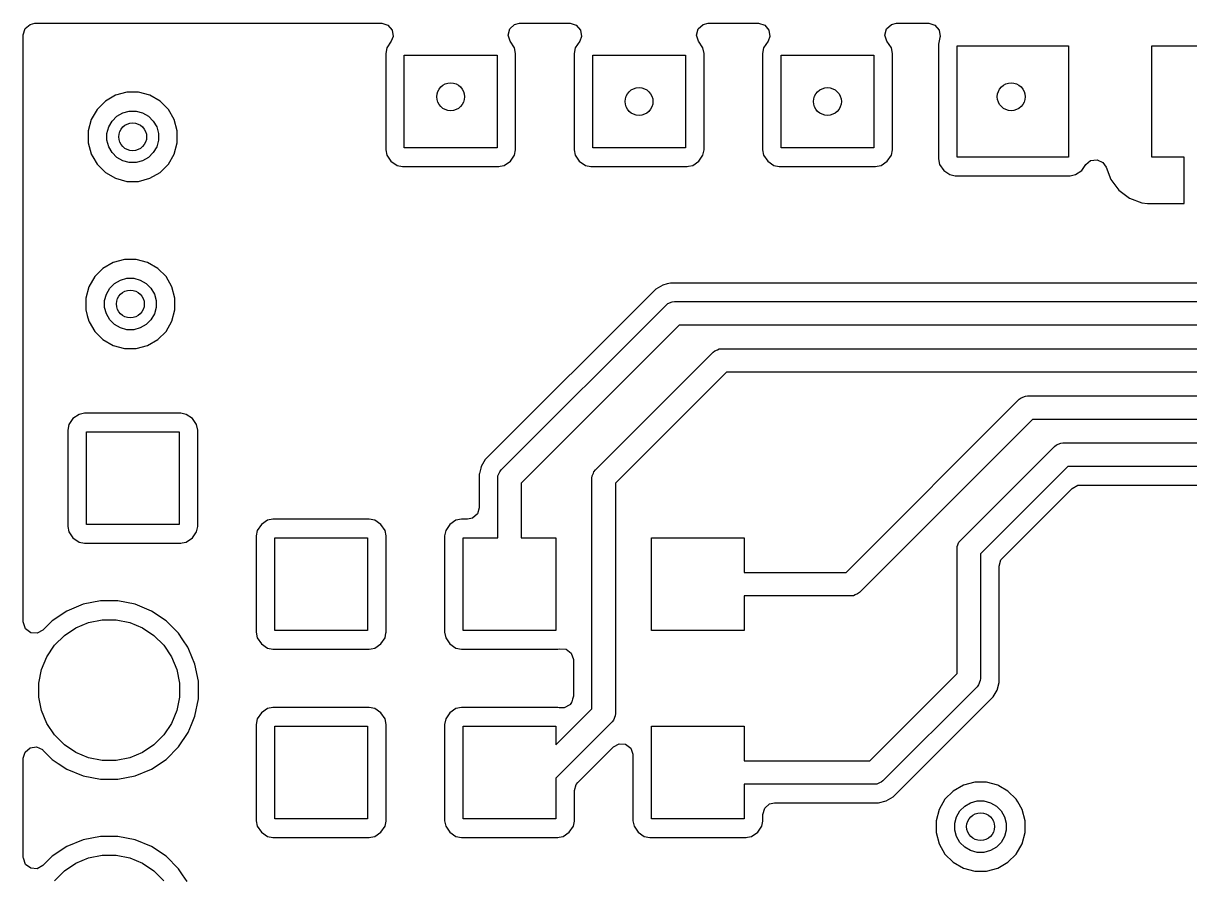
# Model space of a CAD drawing. Extents: x 4.96 to 8.86, y -3.82 to -3.08.
# Drawn here: x 4.9586 to 5.4538, y -3.4388 to -3.0768 of the extents above; entities that cross this region are included whole.
import ezdxf

# ---------------------------------------------------------------- set-up
doc = ezdxf.new("R2010")
doc.units = 0
doc.header["$MEASUREMENT"] = 0
doc.layers.add('BLACK', color=7, linetype='CONTINUOUS')

msp = doc.modelspace()

# ---------------------------------------------------------------- linework, layer by layer
at = {"layer": 'BLACK', "linetype": 'CONTINUOUS'}
for p, q in [((4.95855, -3.08167), (4.95933, -3.07903)), ((4.95933, -3.07903), (4.96141, -3.07723)), ((4.96141, -3.07723), (4.96343, -3.07679)), ((4.96343, -3.07679), (5.11072, -3.07679)), ((5.11072, -3.07679), (5.11336, -3.07757)), ((5.11336, -3.07757), (5.11516, -3.07965)), ((5.11516, -3.07965), (5.11556, -3.08237)), ((5.16439, -3.08176), (5.16512, -3.07911)), ((5.16512, -3.07911), (5.16717, -3.07727)), ((5.16717, -3.07727), (5.16928, -3.07679)), ((5.16928, -3.07679), (5.19072, -3.07679)), ((5.19072, -3.07679), (5.19336, -3.07757)), ((5.19336, -3.07757), (5.19516, -3.07965)), ((5.19516, -3.07965), (5.19556, -3.08237)), ((5.24439, -3.08176), (5.24512, -3.07911)), ((5.24512, -3.07911), (5.24717, -3.07727)), ((5.24717, -3.07727), (5.24928, -3.07679)), ((5.24928, -3.07679), (5.27072, -3.07679)), ((5.27072, -3.07679), (5.27336, -3.07757)), ((5.27336, -3.07757), (5.27516, -3.07965)), ((5.27516, -3.07965), (5.27556, -3.08237)), ((5.32439, -3.08176), (5.32512, -3.07911)), ((5.32512, -3.07911), (5.32717, -3.07727)), ((5.32717, -3.07727), (5.32928, -3.07679)), ((5.32928, -3.07679), (5.34299, -3.07679)), ((5.34299, -3.07679), (5.34563, -3.07757)), ((5.34563, -3.07757), (5.34743, -3.07965)), ((5.34743, -3.07965), (5.34782, -3.08237)), ((4.95855, -3.12251), (4.95855, -3.08167)), ((5.11478, -3.08439), (5.11288, -3.08724)), ((5.11556, -3.08237), (5.11478, -3.08439)), ((5.16522, -3.08439), (5.16439, -3.08176)), ((5.16712, -3.08724), (5.16522, -3.08439)), ((5.19478, -3.08439), (5.19288, -3.08724)), ((5.19556, -3.08237), (5.19478, -3.08439)), ((5.24522, -3.08439), (5.24439, -3.08176)), ((5.24712, -3.08724), (5.24522, -3.08439)), ((5.27478, -3.08439), (5.27288, -3.08724)), ((5.27556, -3.08237), (5.27478, -3.08439)), ((5.32522, -3.08439), (5.32439, -3.08176)), ((5.32712, -3.08724), (5.32522, -3.08439)), ((5.34769, -3.08285), (5.34715, -3.0856)), ((5.34782, -3.08237), (5.34769, -3.08285)), ((5.11288, -3.08724), (5.11242, -3.08954)), ((5.11242, -3.08954), (5.11242, -3.13046)), ((5.11288, -3.08724), (5.11288, -3.08724)), ((5.16712, -3.08724), (5.16712, -3.08724)), ((5.16758, -3.08954), (5.16712, -3.08724)), ((5.16758, -3.13046), (5.16758, -3.08954)), ((5.16758, -3.08954), (5.16758, -3.08954)), ((5.19288, -3.08724), (5.19242, -3.08954)), ((5.19242, -3.08954), (5.19242, -3.13046)), ((5.19288, -3.08724), (5.19288, -3.08724)), ((5.24712, -3.08724), (5.24712, -3.08724)), ((5.24758, -3.08954), (5.24712, -3.08724)), ((5.24758, -3.13046), (5.24758, -3.08954)), ((5.24758, -3.08954), (5.24758, -3.08954)), ((5.27288, -3.08724), (5.27242, -3.08954)), ((5.27242, -3.08954), (5.27242, -3.13046)), ((5.27288, -3.08724), (5.27288, -3.08724)), ((5.32712, -3.08724), (5.32712, -3.08724)), ((5.32758, -3.08954), (5.32712, -3.08724)), ((5.32758, -3.13046), (5.32758, -3.08954)), ((5.32758, -3.08954), (5.32758, -3.08954)), ((5.34715, -3.0856), (5.34715, -3.1344)), ((5.35504, -3.13362), (5.35504, -3.08638)), ((5.35504, -3.08638), (5.40228, -3.08638)), ((5.40228, -3.08638), (5.40228, -3.13362)), ((5.43772, -3.13362), (5.43772, -3.08638)), ((5.43772, -3.08638), (5.48496, -3.08638)), ((5.12031, -3.12969), (5.12031, -3.09031)), ((5.12031, -3.09031), (5.15969, -3.09031)), ((5.15969, -3.09031), (5.15969, -3.12969)), ((5.20031, -3.12969), (5.20031, -3.09031)), ((5.20031, -3.09031), (5.23969, -3.09031)), ((5.23969, -3.09031), (5.23969, -3.12969)), ((5.28031, -3.12969), (5.28031, -3.09031)), ((5.28031, -3.09031), (5.31969, -3.09031)), ((5.31969, -3.09031), (5.31969, -3.12969)), ((4.99338, -3.10986), (4.98986, -3.11338)), ((4.9977, -3.10737), (4.99338, -3.10986)), ((5.00251, -3.10608), (4.9977, -3.10737)), ((4.9977, -3.10737), (4.9977, -3.10737)), ((5.00749, -3.10608), (5.00251, -3.10608)), ((5.0123, -3.10737), (5.00749, -3.10608)), ((5.01662, -3.10986), (5.0123, -3.10737)), ((5.02014, -3.11338), (5.01662, -3.10986)), ((4.98986, -3.11338), (4.98737, -3.1177)), ((4.99829, -3.11625), (5.00078, -3.11482)), ((5.00078, -3.11482), (5.00356, -3.11407)), ((5.00356, -3.11407), (5.00644, -3.11407)), ((5.00644, -3.11407), (5.00922, -3.11482)), ((5.00922, -3.11482), (5.01171, -3.11625)), ((5.02263, -3.1177), (5.02014, -3.11338)), ((4.98737, -3.1177), (4.98608, -3.12251)), ((4.98737, -3.1177), (4.98737, -3.1177)), ((4.99482, -3.12078), (4.99625, -3.11829)), ((4.99625, -3.11829), (4.99829, -3.11625)), ((5.01171, -3.11625), (5.01375, -3.11829)), ((5.01375, -3.11829), (5.01518, -3.12078)), ((5.02392, -3.12251), (5.02263, -3.1177)), ((4.95855, -3.19351), (4.95855, -3.12251)), ((4.98608, -3.12251), (4.98608, -3.12749)), ((4.99407, -3.12356), (4.99482, -3.12078)), ((4.99407, -3.12644), (4.99407, -3.12356)), ((5.01518, -3.12078), (5.01593, -3.12356)), ((5.01593, -3.12356), (5.01593, -3.12644)), ((5.02392, -3.12749), (5.02392, -3.12251)), ((4.98608, -3.12749), (4.98735, -3.13223)), ((4.99482, -3.12922), (4.99407, -3.12644)), ((4.99625, -3.13171), (4.99482, -3.12922)), ((5.01518, -3.12922), (5.01375, -3.13171)), ((5.01593, -3.12644), (5.01518, -3.12922)), ((5.02263, -3.1323), (5.02392, -3.12749)), ((5.15969, -3.12969), (5.12031, -3.12969)), ((5.23969, -3.12969), (5.20031, -3.12969)), ((5.31969, -3.12969), (5.28031, -3.12969)), ((4.98735, -3.13223), (4.98737, -3.1323)), ((4.98737, -3.1323), (4.98737, -3.1323)), ((4.98737, -3.1323), (4.98804, -3.13346)), ((4.98804, -3.13346), (4.98986, -3.13662)), ((4.99829, -3.13375), (4.99625, -3.13171)), ((5.00078, -3.13518), (4.99829, -3.13375)), ((5.01171, -3.13375), (5.00922, -3.13518)), ((5.01375, -3.13171), (5.01171, -3.13375)), ((5.02014, -3.13662), (5.02263, -3.1323)), ((5.11242, -3.13046), (5.11288, -3.13277)), ((5.11288, -3.13277), (5.11288, -3.13277)), ((5.11288, -3.13277), (5.11462, -3.13538)), ((5.16538, -3.13538), (5.16712, -3.13277)), ((5.16712, -3.13277), (5.16758, -3.13046)), ((5.16712, -3.13277), (5.16712, -3.13277)), ((5.16712, -3.13277), (5.16712, -3.13277)), ((5.16758, -3.13046), (5.16758, -3.13046)), ((5.19242, -3.13046), (5.19288, -3.13277)), ((5.19288, -3.13277), (5.19288, -3.13277)), ((5.19288, -3.13277), (5.19462, -3.13538)), ((5.24538, -3.13538), (5.24712, -3.13277)), ((5.24712, -3.13277), (5.24758, -3.13046)), ((5.24712, -3.13277), (5.24712, -3.13277)), ((5.24712, -3.13277), (5.24712, -3.13277)), ((5.24758, -3.13046), (5.24758, -3.13046)), ((5.27242, -3.13046), (5.27288, -3.13277)), ((5.27288, -3.13277), (5.27288, -3.13277)), ((5.27288, -3.13277), (5.27462, -3.13538)), ((5.32538, -3.13538), (5.32712, -3.13277)), ((5.32712, -3.13277), (5.32758, -3.13046)), ((5.32712, -3.13277), (5.32712, -3.13277)), ((5.32712, -3.13277), (5.32712, -3.13277)), ((5.32758, -3.13046), (5.32758, -3.13046)), ((5.34715, -3.1344), (5.3476, -3.1367)), ((5.40228, -3.13362), (5.35504, -3.13362)), ((5.41175, -3.13505), (5.41448, -3.13471)), ((5.41448, -3.13471), (5.41696, -3.1359)), ((5.4515, -3.13362), (5.43772, -3.13362)), ((5.4515, -3.15331), (5.4515, -3.13362)), ((4.98986, -3.13662), (4.99338, -3.14014)), ((5.00356, -3.13593), (5.00078, -3.13518)), ((5.00644, -3.13593), (5.00356, -3.13593)), ((5.00922, -3.13518), (5.00644, -3.13593)), ((5.01662, -3.14014), (5.02014, -3.13662)), ((5.11462, -3.13538), (5.11723, -3.13712)), ((5.11723, -3.13712), (5.11723, -3.13712)), ((5.11723, -3.13712), (5.11954, -3.13758)), ((5.11954, -3.13758), (5.11954, -3.13758)), ((5.11954, -3.13758), (5.11954, -3.13758)), ((5.11954, -3.13758), (5.16046, -3.13758)), ((5.16046, -3.13758), (5.16105, -3.13746)), ((5.16046, -3.13758), (5.16046, -3.13758)), ((5.16105, -3.13746), (5.16276, -3.13712)), ((5.16276, -3.13712), (5.16276, -3.13712)), ((5.16276, -3.13712), (5.16276, -3.13712)), ((5.16276, -3.13712), (5.16538, -3.13538)), ((5.19462, -3.13538), (5.19724, -3.13712)), ((5.19724, -3.13712), (5.19724, -3.13712)), ((5.19724, -3.13712), (5.19954, -3.13758)), ((5.19954, -3.13758), (5.19954, -3.13758)), ((5.19954, -3.13758), (5.19954, -3.13758)), ((5.19954, -3.13758), (5.24046, -3.13758)), ((5.24046, -3.13758), (5.24105, -3.13746)), ((5.24046, -3.13758), (5.24046, -3.13758)), ((5.24105, -3.13746), (5.24276, -3.13712)), ((5.24276, -3.13712), (5.24538, -3.13538)), ((5.24276, -3.13712), (5.24276, -3.13712)), ((5.24276, -3.13712), (5.24276, -3.13712)), ((5.27462, -3.13538), (5.27724, -3.13712)), ((5.27724, -3.13712), (5.27724, -3.13712)), ((5.27724, -3.13712), (5.27954, -3.13758)), ((5.27954, -3.13758), (5.27954, -3.13758)), ((5.27954, -3.13758), (5.27954, -3.13758)), ((5.27954, -3.13758), (5.32046, -3.13758)), ((5.32046, -3.13758), (5.32105, -3.13746)), ((5.32046, -3.13758), (5.32046, -3.13758)), ((5.32105, -3.13746), (5.32276, -3.13712)), ((5.32276, -3.13712), (5.32538, -3.13538)), ((5.32276, -3.13712), (5.32276, -3.13712)), ((5.32276, -3.13712), (5.32276, -3.13712)), ((5.3476, -3.1367), (5.3476, -3.1367)), ((5.3476, -3.1367), (5.34935, -3.13931)), ((5.34935, -3.13931), (5.35196, -3.14106)), ((5.40536, -3.14106), (5.40797, -3.13931)), ((5.40797, -3.13931), (5.40964, -3.13682)), ((5.40964, -3.13682), (5.41175, -3.13505)), ((5.41696, -3.1359), (5.41827, -3.13782)), ((5.41827, -3.13782), (5.42026, -3.14315)), ((4.99338, -3.14014), (4.9977, -3.14263)), ((4.9977, -3.14263), (5.00251, -3.14392)), ((5.00251, -3.14392), (5.00251, -3.14392)), ((5.00251, -3.14392), (5.00749, -3.14392)), ((5.00749, -3.14392), (5.0123, -3.14263)), ((5.00749, -3.14392), (5.00749, -3.14392)), ((5.0123, -3.14263), (5.01662, -3.14014)), ((5.35196, -3.14106), (5.35196, -3.14106)), ((5.35196, -3.14106), (5.35426, -3.14152)), ((5.35426, -3.14152), (5.35426, -3.14152)), ((5.35426, -3.14152), (5.35426, -3.14152)), ((5.35426, -3.14152), (5.40306, -3.14152)), ((5.40306, -3.14152), (5.40364, -3.1414)), ((5.40306, -3.14152), (5.40306, -3.14152)), ((5.40364, -3.1414), (5.40536, -3.14106)), ((5.40536, -3.14106), (5.40536, -3.14106)), ((5.40536, -3.14106), (5.40536, -3.14106)), ((5.42026, -3.14315), (5.42026, -3.14315)), ((5.42026, -3.14315), (5.42365, -3.14768)), ((5.42365, -3.14768), (5.42365, -3.14768)), ((5.42365, -3.14768), (5.42819, -3.15108)), ((5.42819, -3.15108), (5.42819, -3.15108)), ((5.42819, -3.15108), (5.43349, -3.15306)), ((5.43349, -3.15306), (5.43349, -3.15306)), ((5.43349, -3.15306), (5.43583, -3.15331)), ((5.43583, -3.15331), (5.43583, -3.15331)), ((5.43583, -3.15331), (5.4515, -3.15331)), ((4.9967, -3.17837), (4.99238, -3.18086)), ((5.00151, -3.17708), (4.9967, -3.17837)), ((4.9967, -3.17837), (4.9967, -3.17837)), ((5.00649, -3.17708), (5.00151, -3.17708)), ((5.0113, -3.17837), (5.00649, -3.17708)), ((5.01562, -3.18086), (5.0113, -3.17837)), ((4.99238, -3.18086), (4.98886, -3.18438)), ((5.01914, -3.18438), (5.01562, -3.18086)), ((4.98637, -3.1887), (4.98508, -3.19351)), ((4.98886, -3.18438), (4.98637, -3.1887)), ((4.98637, -3.1887), (4.98637, -3.1887)), ((4.99382, -3.19178), (4.99525, -3.18929)), ((4.99525, -3.18929), (4.99729, -3.18725)), ((4.99729, -3.18725), (4.99978, -3.18582)), ((4.99978, -3.18582), (5.00256, -3.18507)), ((5.00256, -3.18507), (5.00544, -3.18507)), ((5.00544, -3.18507), (5.00822, -3.18582)), ((5.00822, -3.18582), (5.01071, -3.18725)), ((5.01071, -3.18725), (5.01275, -3.18929)), ((5.01275, -3.18929), (5.01418, -3.19178)), ((5.02163, -3.1887), (5.01914, -3.18438)), ((5.02292, -3.19351), (5.02163, -3.1887)), ((5.23002, -3.18798), (5.22708, -3.18968)), ((5.23187, -3.18749), (5.23002, -3.18798)), ((5.2333, -3.18711), (5.23187, -3.18749)), ((5.2367, -3.18711), (5.2333, -3.18711)), ((5.9473, -3.18711), (5.2367, -3.18711)), ((4.95855, -3.24954), (4.95855, -3.19351)), ((4.98508, -3.19351), (4.98508, -3.19849)), ((4.99307, -3.19456), (4.99382, -3.19178)), ((5.01418, -3.19178), (5.01493, -3.19456)), ((5.02292, -3.19849), (5.02292, -3.19351)), ((5.22708, -3.18968), (5.15468, -3.26208)), ((5.22708, -3.18968), (5.22708, -3.18968)), ((4.98508, -3.19849), (4.98571, -3.20082)), ((4.99307, -3.19744), (4.99307, -3.19456)), ((4.99382, -3.20022), (4.99307, -3.19744)), ((5.01493, -3.19744), (5.01418, -3.20022)), ((5.01493, -3.19456), (5.01493, -3.19744)), ((5.02163, -3.2033), (5.02292, -3.19849)), ((5.16146, -3.26646), (5.23146, -3.19646)), ((5.23146, -3.19646), (5.23222, -3.19584)), ((5.23222, -3.19584), (5.23402, -3.1951)), ((5.23402, -3.1951), (5.235, -3.195)), ((5.23402, -3.1951), (5.23402, -3.1951)), ((5.235, -3.195), (6.01293, -3.195)), ((4.98571, -3.20082), (4.98637, -3.2033)), ((4.98637, -3.2033), (4.98637, -3.2033)), ((4.98637, -3.2033), (4.98649, -3.20351)), ((4.98649, -3.20351), (4.98886, -3.20762)), ((4.99525, -3.20271), (4.99382, -3.20022)), ((4.99729, -3.20475), (4.99525, -3.20271)), ((5.01275, -3.20271), (5.01071, -3.20475)), ((5.01418, -3.20022), (5.01275, -3.20271)), ((5.01914, -3.20762), (5.02163, -3.2033)), ((4.98886, -3.20762), (4.99238, -3.21114)), ((4.99978, -3.20618), (4.99729, -3.20475)), ((5.00256, -3.20693), (4.99978, -3.20618)), ((5.00544, -3.20693), (5.00256, -3.20693)), ((5.00822, -3.20618), (5.00544, -3.20693)), ((5.01071, -3.20475), (5.00822, -3.20618)), ((5.01562, -3.21114), (5.01914, -3.20762)), ((5.23707, -3.205), (5.17, -3.27207)), ((6.015, -3.205), (5.23707, -3.205)), ((4.99238, -3.21114), (4.9967, -3.21363)), ((4.9967, -3.21363), (5.00151, -3.21492)), ((5.00649, -3.21492), (5.0113, -3.21363)), ((5.0113, -3.21363), (5.01562, -3.21114)), ((5.00151, -3.21492), (5.00151, -3.21492)), ((5.00151, -3.21492), (5.00649, -3.21492)), ((5.00649, -3.21492), (5.00649, -3.21492)), ((5.20146, -3.26646), (5.25146, -3.21646)), ((5.25146, -3.21646), (5.25222, -3.21584)), ((5.25222, -3.21584), (5.25328, -3.21541)), ((5.25222, -3.21584), (5.25222, -3.21584)), ((5.25328, -3.21541), (5.25402, -3.2151)), ((5.25402, -3.2151), (5.255, -3.215)), ((5.25402, -3.2151), (5.25402, -3.2151)), ((5.255, -3.215), (6.02793, -3.215)), ((5.25707, -3.225), (5.21, -3.27207)), ((6.03, -3.225), (5.25707, -3.225)), ((5.30793, -3.31), (5.38146, -3.23646)), ((5.38146, -3.23646), (5.38222, -3.23584)), ((5.38222, -3.23584), (5.38402, -3.2351)), ((5.38402, -3.2351), (5.385, -3.235)), ((5.38402, -3.2351), (5.38402, -3.2351)), ((5.385, -3.235), (6.015, -3.235)), ((4.98224, -3.24288), (4.97962, -3.24462)), ((4.98454, -3.24242), (4.98224, -3.24288)), ((4.98224, -3.24288), (4.98224, -3.24288)), ((5.02546, -3.24242), (4.98454, -3.24242)), ((4.98454, -3.24242), (4.98454, -3.24242)), ((5.02776, -3.24288), (5.02546, -3.24242)), ((5.02546, -3.24242), (5.02546, -3.24242)), ((5.03038, -3.24462), (5.02776, -3.24288)), ((5.02776, -3.24288), (5.02776, -3.24288)), ((4.97788, -3.24724), (4.97742, -3.24954)), ((4.97962, -3.24462), (4.97788, -3.24724)), ((4.97788, -3.24724), (4.97788, -3.24724)), ((5.03212, -3.24724), (5.03038, -3.24462)), ((5.03212, -3.24724), (5.03212, -3.24724)), ((5.03258, -3.24954), (5.03212, -3.24724)), ((5.38707, -3.245), (5.31354, -3.31854)), ((6.015, -3.245), (5.38707, -3.245)), ((4.95855, -3.33107), (4.95855, -3.24954)), ((4.97742, -3.24954), (4.97742, -3.29046)), ((4.98531, -3.28969), (4.98531, -3.25031)), ((4.98531, -3.25031), (5.02469, -3.25031)), ((5.02469, -3.25031), (5.02469, -3.28969)), ((5.03258, -3.29046), (5.03258, -3.24954)), ((5.03258, -3.24954), (5.03258, -3.24954)), ((5.03258, -3.24954), (5.03258, -3.24954)), ((5.35646, -3.29646), (5.39646, -3.25646)), ((5.39646, -3.25646), (5.39722, -3.25584)), ((5.39722, -3.25584), (5.39902, -3.2551)), ((5.39902, -3.2551), (5.4, -3.255)), ((5.39902, -3.2551), (5.39902, -3.2551)), ((5.4, -3.255), (6.04942, -3.255)), ((5.15468, -3.26208), (5.15299, -3.26502)), ((5.15468, -3.26208), (5.15468, -3.26208)), ((5.1522, -3.26797), (5.15211, -3.2683)), ((5.15211, -3.2683), (5.15211, -3.28254)), ((5.1528, -3.26571), (5.1522, -3.26797)), ((5.15299, -3.26502), (5.1528, -3.26571)), ((5.16021, -3.26875), (5.16058, -3.26785)), ((5.16058, -3.26785), (5.16084, -3.26722)), ((5.16084, -3.26722), (5.16146, -3.26646)), ((5.16084, -3.26722), (5.16084, -3.26722)), ((5.20021, -3.26875), (5.20058, -3.26785)), ((5.20058, -3.26785), (5.20084, -3.26722)), ((5.20084, -3.26722), (5.20146, -3.26646)), ((5.20084, -3.26722), (5.20084, -3.26722)), ((5.40207, -3.265), (5.365, -3.30207)), ((6.04971, -3.265), (5.40207, -3.265)), ((5.16, -3.27), (5.1601, -3.26902)), ((5.16, -3.29531), (5.16, -3.27)), ((5.1601, -3.26902), (5.16021, -3.26875)), ((5.17, -3.27207), (5.17, -3.29531)), ((5.2, -3.27), (5.2001, -3.26902)), ((5.2, -3.36793), (5.2, -3.27)), ((5.2001, -3.26902), (5.20021, -3.26875)), ((5.21, -3.27207), (5.21, -3.37)), ((5.40391, -3.27432), (5.40633, -3.27301)), ((5.40633, -3.27301), (5.40736, -3.27289)), ((5.40736, -3.27289), (6.04792, -3.27289)), ((5.37432, -3.30391), (5.40391, -3.27432)), ((5.15211, -3.28254), (5.15133, -3.28518)), ((5.06224, -3.28788), (5.05962, -3.28962)), ((5.06454, -3.28742), (5.06224, -3.28788)), ((5.06224, -3.28788), (5.06224, -3.28788)), ((5.10546, -3.28742), (5.06454, -3.28742)), ((5.06454, -3.28742), (5.06454, -3.28742)), ((5.10776, -3.28788), (5.10546, -3.28742)), ((5.10546, -3.28742), (5.10546, -3.28742)), ((5.11038, -3.28962), (5.10776, -3.28788)), ((5.10776, -3.28788), (5.10776, -3.28788)), ((5.14223, -3.28788), (5.13962, -3.28962)), ((5.14223, -3.28788), (5.14223, -3.28788)), ((5.14454, -3.28742), (5.14223, -3.28788)), ((5.14722, -3.28742), (5.14454, -3.28742)), ((5.14925, -3.28698), (5.14722, -3.28742)), ((5.15133, -3.28518), (5.14925, -3.28698)), ((4.97742, -3.29046), (4.97788, -3.29276)), ((4.97788, -3.29276), (4.97788, -3.29276)), ((4.97788, -3.29276), (4.97962, -3.29538)), ((5.02469, -3.28969), (4.98531, -3.28969)), ((5.03094, -3.29454), (5.03212, -3.29276)), ((5.03212, -3.29276), (5.03258, -3.29046)), ((5.05788, -3.29224), (5.05742, -3.29454)), ((5.05962, -3.28962), (5.05788, -3.29224)), ((5.05788, -3.29224), (5.05788, -3.29224)), ((5.11212, -3.29224), (5.11038, -3.28962)), ((5.11212, -3.29224), (5.11212, -3.29224)), ((5.11258, -3.29454), (5.11212, -3.29224)), ((5.13788, -3.29224), (5.13742, -3.29454)), ((5.13962, -3.28962), (5.13788, -3.29224)), ((5.13788, -3.29224), (5.13788, -3.29224)), ((4.97962, -3.29538), (4.98224, -3.29712)), ((4.98224, -3.29712), (4.98224, -3.29712)), ((4.98224, -3.29712), (4.98454, -3.29758)), ((4.98454, -3.29758), (4.98454, -3.29758)), ((4.98454, -3.29758), (4.98454, -3.29758)), ((4.98454, -3.29758), (5.02546, -3.29758)), ((5.02546, -3.29758), (5.02605, -3.29746)), ((5.02546, -3.29758), (5.02546, -3.29758)), ((5.02605, -3.29746), (5.02776, -3.29712)), ((5.02776, -3.29712), (5.03038, -3.29538)), ((5.02776, -3.29712), (5.02776, -3.29712)), ((5.02776, -3.29712), (5.02776, -3.29712)), ((5.03038, -3.29538), (5.03094, -3.29454)), ((5.05742, -3.29454), (5.05742, -3.33546)), ((5.06531, -3.33469), (5.06531, -3.29531)), ((5.06531, -3.29531), (5.10469, -3.29531)), ((5.10469, -3.29531), (5.10469, -3.33469)), ((5.11258, -3.33546), (5.11258, -3.29454)), ((5.11258, -3.29454), (5.11258, -3.29454)), ((5.11258, -3.29454), (5.11258, -3.29454)), ((5.13742, -3.29454), (5.13742, -3.33546)), ((5.14531, -3.33469), (5.14531, -3.29531)), ((5.14531, -3.29531), (5.16, -3.29531)), ((5.17, -3.29531), (5.18469, -3.29531)), ((5.18469, -3.29531), (5.18469, -3.33469)), ((5.22531, -3.33469), (5.22531, -3.29531)), ((5.22531, -3.29531), (5.26469, -3.29531)), ((5.26469, -3.29531), (5.26469, -3.31)), ((5.3551, -3.29902), (5.35584, -3.29722)), ((5.35584, -3.29722), (5.35646, -3.29646)), ((5.35584, -3.29722), (5.35584, -3.29722)), ((5.355, -3.3), (5.3551, -3.29902)), ((5.355, -3.35293), (5.355, -3.3)), ((5.365, -3.30207), (5.365, -3.355)), ((5.37289, -3.30736), (5.37367, -3.30472)), ((5.37289, -3.3533), (5.37289, -3.30736)), ((5.37367, -3.30472), (5.37432, -3.30391)), ((5.26469, -3.31), (5.30793, -3.31)), ((4.99127, -3.32211), (4.98395, -3.32356)), ((4.99873, -3.32211), (4.99127, -3.32211)), ((4.99127, -3.32211), (4.99127, -3.32211)), ((5.00605, -3.32356), (4.99873, -3.32211)), ((4.99873, -3.32211), (4.99873, -3.32211)), ((5.31, -3.32), (5.26469, -3.32)), ((5.26469, -3.32), (5.26469, -3.33469)), ((5.31098, -3.3199), (5.31, -3.32)), ((5.31175, -3.31958), (5.31098, -3.3199)), ((5.31098, -3.3199), (5.31098, -3.3199)), ((5.31278, -3.31916), (5.31175, -3.31958)), ((5.31354, -3.31854), (5.31278, -3.31916)), ((5.31278, -3.31916), (5.31278, -3.31916)), ((4.97705, -3.32642), (4.97084, -3.33057)), ((4.98395, -3.32356), (4.97705, -3.32642)), ((4.98395, -3.32356), (4.98395, -3.32356)), ((5.01295, -3.32642), (5.00605, -3.32356)), ((5.00605, -3.32356), (5.00605, -3.32356)), ((5.01916, -3.33057), (5.01295, -3.32642)), ((4.95856, -3.33142), (4.95855, -3.33107)), ((4.95952, -3.334), (4.95856, -3.33142)), ((4.97084, -3.33057), (4.96689, -3.33453)), ((4.97084, -3.33057), (4.97084, -3.33057)), ((4.98086, -3.33354), (4.98629, -3.33129)), ((4.98629, -3.33129), (4.99206, -3.33014)), ((4.99206, -3.33014), (4.99794, -3.33014)), ((4.99794, -3.33014), (5.00371, -3.33129)), ((5.00371, -3.33129), (5.00914, -3.33354)), ((5.02443, -3.33584), (5.01916, -3.33057)), ((4.96173, -3.33565), (4.95952, -3.334)), ((4.96447, -3.33584), (4.96173, -3.33565)), ((4.96689, -3.33453), (4.96447, -3.33584)), ((4.97181, -3.34097), (4.97597, -3.33681)), ((4.97597, -3.33681), (4.98086, -3.33354)), ((5.00914, -3.33354), (5.01403, -3.33681)), ((5.01403, -3.33681), (5.01819, -3.34097)), ((5.02631, -3.33865), (5.02443, -3.33584)), ((5.05742, -3.33546), (5.05788, -3.33777)), ((5.05788, -3.33777), (5.05788, -3.33777)), ((5.05788, -3.33777), (5.05962, -3.34038)), ((5.10469, -3.33469), (5.06531, -3.33469)), ((5.11038, -3.34038), (5.11212, -3.33777)), ((5.11212, -3.33777), (5.1125, -3.33584)), ((5.11212, -3.33777), (5.11212, -3.33777)), ((5.11212, -3.33777), (5.11212, -3.33777)), ((5.1125, -3.33584), (5.11258, -3.33546)), ((5.13742, -3.33546), (5.13788, -3.33777)), ((5.13788, -3.33777), (5.13788, -3.33777)), ((5.13788, -3.33777), (5.13962, -3.34038)), ((5.18469, -3.33469), (5.14531, -3.33469)), ((5.26469, -3.33469), (5.22531, -3.33469)), ((4.96854, -3.34586), (4.97181, -3.34097)), ((5.01819, -3.34097), (5.02146, -3.34586)), ((5.02841, -3.34179), (5.02631, -3.33865)), ((5.02858, -3.34205), (5.02841, -3.34179)), ((5.02888, -3.34277), (5.02858, -3.34205)), ((5.03144, -3.34895), (5.02888, -3.34277)), ((5.05962, -3.34038), (5.06224, -3.34212)), ((5.06224, -3.34212), (5.06224, -3.34212)), ((5.06224, -3.34212), (5.06454, -3.34258)), ((5.06454, -3.34258), (5.06454, -3.34258)), ((5.06454, -3.34258), (5.06454, -3.34258)), ((5.06454, -3.34258), (5.10546, -3.34258)), ((5.10546, -3.34258), (5.10627, -3.34242)), ((5.10546, -3.34258), (5.10546, -3.34258)), ((5.10627, -3.34242), (5.10776, -3.34212)), ((5.10776, -3.34212), (5.11038, -3.34038)), ((5.10776, -3.34212), (5.10776, -3.34212)), ((5.10776, -3.34212), (5.10776, -3.34212)), ((5.13962, -3.34038), (5.14223, -3.34212)), ((5.14223, -3.34212), (5.14223, -3.34212)), ((5.14223, -3.34212), (5.14454, -3.34258)), ((5.14454, -3.34258), (5.14454, -3.34258)), ((5.14454, -3.34258), (5.14454, -3.34258)), ((5.14454, -3.34258), (5.18546, -3.34258)), ((5.18546, -3.34258), (5.18627, -3.34242)), ((5.18546, -3.34258), (5.18546, -3.34258)), ((5.18627, -3.34242), (5.18901, -3.34266)), ((5.18901, -3.34266), (5.19118, -3.34435)), ((4.96629, -3.35129), (4.96854, -3.34586)), ((5.02146, -3.34586), (5.02371, -3.35129)), ((5.19118, -3.34435), (5.1921, -3.34694)), ((5.1921, -3.34694), (5.19211, -3.34721)), ((5.19211, -3.34721), (5.19211, -3.36264)), ((4.96514, -3.35706), (4.96629, -3.35129)), ((5.02371, -3.35129), (5.02486, -3.35706)), ((5.03289, -3.35627), (5.03144, -3.34895)), ((4.96514, -3.36294), (4.96514, -3.35706)), ((5.02486, -3.35706), (5.02486, -3.36294)), ((5.03289, -3.36373), (5.03289, -3.35627)), ((5.31793, -3.39), (5.355, -3.35293)), ((5.3649, -3.35598), (5.36416, -3.35778)), ((5.365, -3.355), (5.3649, -3.35598)), ((5.3649, -3.35598), (5.3649, -3.35598)), ((5.37202, -3.35998), (5.37289, -3.3567)), ((5.37289, -3.3567), (5.37289, -3.3533)), ((5.19211, -3.36264), (5.19177, -3.3638)), ((5.36354, -3.35854), (5.32354, -3.39854)), ((5.36416, -3.35778), (5.36354, -3.35854)), ((5.37032, -3.36292), (5.37202, -3.35998)), ((4.96629, -3.36871), (4.96514, -3.36294)), ((5.02486, -3.36294), (5.02371, -3.36871)), ((5.03144, -3.37105), (5.03289, -3.36373)), ((5.06454, -3.36742), (5.06224, -3.36788)), ((5.10546, -3.36742), (5.06454, -3.36742)), ((5.06454, -3.36742), (5.06454, -3.36742)), ((5.10776, -3.36788), (5.10546, -3.36742)), ((5.10546, -3.36742), (5.10546, -3.36742)), ((5.14454, -3.36742), (5.14223, -3.36788)), ((5.18546, -3.36742), (5.14454, -3.36742)), ((5.14454, -3.36742), (5.14454, -3.36742)), ((5.18614, -3.36756), (5.18546, -3.36742)), ((5.18546, -3.36742), (5.18546, -3.36742)), ((5.18813, -3.36754), (5.18614, -3.36756)), ((5.19054, -3.36622), (5.18813, -3.36754)), ((5.19068, -3.36609), (5.19054, -3.36622)), ((5.19133, -3.36528), (5.19068, -3.36609)), ((5.19136, -3.36517), (5.19133, -3.36528)), ((5.19151, -3.36498), (5.19136, -3.36517)), ((5.19177, -3.3638), (5.19151, -3.36498)), ((5.32792, -3.40532), (5.37032, -3.36292)), ((4.96854, -3.37414), (4.96629, -3.36871)), ((5.02371, -3.36871), (5.02146, -3.37414)), ((5.02999, -3.37454), (5.03144, -3.37105)), ((5.05788, -3.37224), (5.05742, -3.37454)), ((5.05962, -3.36962), (5.05788, -3.37224)), ((5.05788, -3.37224), (5.05788, -3.37224)), ((5.06224, -3.36788), (5.05962, -3.36962)), ((5.06224, -3.36788), (5.06224, -3.36788)), ((5.11038, -3.36962), (5.10776, -3.36788)), ((5.10776, -3.36788), (5.10776, -3.36788)), ((5.11212, -3.37224), (5.11038, -3.36962)), ((5.11212, -3.37224), (5.11212, -3.37224)), ((5.11258, -3.37454), (5.11212, -3.37224)), ((5.13788, -3.37224), (5.13742, -3.37454)), ((5.13962, -3.36962), (5.13788, -3.37224)), ((5.13788, -3.37224), (5.13788, -3.37224)), ((5.14223, -3.36788), (5.13962, -3.36962)), ((5.14223, -3.36788), (5.14223, -3.36788)), ((5.18469, -3.38324), (5.2, -3.36793)), ((5.2099, -3.37098), (5.20916, -3.37278)), ((5.21, -3.37), (5.2099, -3.37098)), ((5.2099, -3.37098), (5.2099, -3.37098)), ((4.97181, -3.37903), (4.96854, -3.37414)), ((5.02146, -3.37414), (5.01819, -3.37903)), ((5.02858, -3.37795), (5.02999, -3.37454)), ((5.05742, -3.37454), (5.05742, -3.41546)), ((5.06531, -3.41469), (5.06531, -3.37531)), ((5.06531, -3.37531), (5.10469, -3.37531)), ((5.10469, -3.37531), (5.10469, -3.41469)), ((5.11258, -3.41546), (5.11258, -3.37454)), ((5.11258, -3.37454), (5.11258, -3.37454)), ((5.11258, -3.37454), (5.11258, -3.37454)), ((5.13742, -3.37454), (5.13742, -3.41546)), ((5.14531, -3.41469), (5.14531, -3.37531)), ((5.14531, -3.37531), (5.18469, -3.37531)), ((5.20854, -3.37354), (5.18469, -3.39739)), ((5.18469, -3.37531), (5.18469, -3.38324)), ((5.20916, -3.37278), (5.20854, -3.37354)), ((5.22531, -3.41469), (5.22531, -3.37531)), ((5.22531, -3.37531), (5.26469, -3.37531)), ((5.26469, -3.37531), (5.26469, -3.39)), ((4.97597, -3.38319), (4.97181, -3.37903)), ((5.01819, -3.37903), (5.01403, -3.38319)), ((5.02443, -3.38416), (5.02858, -3.37795)), ((4.95855, -3.38893), (4.95933, -3.38629)), ((4.95933, -3.38629), (4.96141, -3.38449)), ((4.96141, -3.38449), (4.96413, -3.38409)), ((4.96413, -3.38409), (4.96663, -3.38524)), ((4.96663, -3.38524), (4.96689, -3.38547)), ((4.96689, -3.38547), (4.97084, -3.38943)), ((4.98086, -3.38646), (4.97597, -3.38319)), ((4.98629, -3.38871), (4.98086, -3.38646)), ((5.00914, -3.38646), (5.00371, -3.38871)), ((5.01403, -3.38319), (5.00914, -3.38646)), ((5.01916, -3.38943), (5.02443, -3.38416)), ((5.19401, -3.39923), (5.20909, -3.38415)), ((5.20909, -3.38415), (5.2115, -3.38283)), ((5.2115, -3.38283), (5.21425, -3.38302)), ((5.21425, -3.38302), (5.21645, -3.38467)), ((5.21645, -3.38467), (5.21741, -3.38725)), ((5.21741, -3.38725), (5.21742, -3.3876)), ((4.95855, -3.43107), (4.95855, -3.38893)), ((4.97084, -3.38943), (4.97338, -3.39113)), ((4.97338, -3.39113), (4.97705, -3.39358)), ((4.99206, -3.38986), (4.98629, -3.38871)), ((4.99794, -3.38986), (4.99206, -3.38986)), ((5.00371, -3.38871), (4.99794, -3.38986)), ((5.01295, -3.39358), (5.01916, -3.38943)), ((5.21742, -3.3876), (5.21742, -3.41546)), ((5.26469, -3.39), (5.31793, -3.39)), ((4.97705, -3.39358), (4.98395, -3.39644)), ((4.98395, -3.39644), (4.99127, -3.39789)), ((4.99873, -3.39789), (5.00605, -3.39644)), ((5.00605, -3.39644), (5.01295, -3.39358)), ((4.99127, -3.39789), (4.99127, -3.39789)), ((4.99127, -3.39789), (4.99127, -3.39789)), ((4.99127, -3.39789), (4.99873, -3.39789)), ((4.99873, -3.39789), (4.99873, -3.39789)), ((5.18469, -3.39739), (5.18469, -3.41469)), ((5.19258, -3.40268), (5.19335, -3.40004)), ((5.19335, -3.40004), (5.19401, -3.39923)), ((5.32, -3.4), (5.26469, -3.4)), ((5.26469, -3.4), (5.26469, -3.41469)), ((5.32098, -3.3999), (5.32, -3.4)), ((5.3221, -3.39944), (5.32098, -3.3999)), ((5.32098, -3.3999), (5.32098, -3.3999)), ((5.32278, -3.39916), (5.3221, -3.39944)), ((5.32354, -3.39854), (5.32278, -3.39916)), ((5.32278, -3.39916), (5.32278, -3.39916)), ((5.3577, -3.40037), (5.35338, -3.40286)), ((5.36251, -3.39908), (5.3577, -3.40037)), ((5.3577, -3.40037), (5.3577, -3.40037)), ((5.36749, -3.39908), (5.36251, -3.39908)), ((5.3723, -3.40037), (5.36749, -3.39908)), ((5.37269, -3.4006), (5.3723, -3.40037)), ((5.3723, -3.40037), (5.3723, -3.40037)), ((5.3723, -3.40037), (5.3723, -3.40037)), ((5.37662, -3.40286), (5.37269, -3.4006)), ((5.19258, -3.41546), (5.19258, -3.40268)), ((5.3217, -3.40789), (5.32498, -3.40701)), ((5.32498, -3.40701), (5.32792, -3.40532)), ((5.34986, -3.40638), (5.34737, -3.4107)), ((5.35338, -3.40286), (5.34986, -3.40638)), ((5.36078, -3.40782), (5.36356, -3.40707)), ((5.36356, -3.40707), (5.36644, -3.40707)), ((5.36644, -3.40707), (5.36922, -3.40782)), ((5.38014, -3.40638), (5.37662, -3.40286)), ((5.38079, -3.40751), (5.38014, -3.40638)), ((5.27258, -3.41278), (5.27335, -3.41014)), ((5.27335, -3.41014), (5.27543, -3.40833)), ((5.27543, -3.40833), (5.27746, -3.40789)), ((5.27746, -3.40789), (5.3217, -3.40789)), ((5.3217, -3.40789), (5.3217, -3.40789)), ((5.34737, -3.4107), (5.34608, -3.41551)), ((5.34737, -3.4107), (5.34737, -3.4107)), ((5.35482, -3.41378), (5.35625, -3.41129)), ((5.35625, -3.41129), (5.35829, -3.40925)), ((5.35829, -3.40925), (5.36078, -3.40782)), ((5.36922, -3.40782), (5.37171, -3.40925)), ((5.37171, -3.40925), (5.37375, -3.41129)), ((5.37375, -3.41129), (5.37518, -3.41378)), ((5.38263, -3.4107), (5.38079, -3.40751)), ((5.38392, -3.41551), (5.38263, -3.4107)), ((5.05742, -3.41546), (5.05788, -3.41776)), ((5.10469, -3.41469), (5.06531, -3.41469)), ((5.11212, -3.41776), (5.11255, -3.41563)), ((5.11255, -3.41563), (5.11258, -3.41546)), ((5.13742, -3.41546), (5.13788, -3.41776)), ((5.18469, -3.41469), (5.14531, -3.41469)), ((5.19212, -3.41776), (5.19255, -3.41563)), ((5.19255, -3.41563), (5.19258, -3.41546)), ((5.21742, -3.41546), (5.21788, -3.41776)), ((5.26469, -3.41469), (5.22531, -3.41469)), ((5.27212, -3.41776), (5.27255, -3.41563)), ((5.27255, -3.41563), (5.27257, -3.41551)), ((5.27257, -3.41551), (5.27258, -3.41546)), ((5.27258, -3.41546), (5.27258, -3.41278)), ((5.34608, -3.41551), (5.34608, -3.42049)), ((5.35407, -3.41656), (5.35482, -3.41378)), ((5.35407, -3.41944), (5.35407, -3.41656)), ((5.37518, -3.41378), (5.37593, -3.41656)), ((5.37593, -3.41656), (5.37593, -3.41944)), ((5.38392, -3.42049), (5.38392, -3.41551)), ((5.05788, -3.41776), (5.05788, -3.41776)), ((5.05788, -3.41776), (5.05962, -3.42038)), ((5.05962, -3.42038), (5.06224, -3.42212)), ((5.10776, -3.42212), (5.11038, -3.42038)), ((5.11038, -3.42038), (5.11212, -3.41776)), ((5.11212, -3.41776), (5.11212, -3.41776)), ((5.11212, -3.41776), (5.11212, -3.41776)), ((5.13788, -3.41776), (5.13788, -3.41776)), ((5.13788, -3.41776), (5.13962, -3.42038)), ((5.13962, -3.42038), (5.14223, -3.42212)), ((5.18776, -3.42212), (5.19038, -3.42038)), ((5.19038, -3.42038), (5.19212, -3.41776)), ((5.19212, -3.41776), (5.19212, -3.41776)), ((5.19212, -3.41776), (5.19212, -3.41776)), ((5.21788, -3.41776), (5.21788, -3.41776)), ((5.21788, -3.41776), (5.21962, -3.42038)), ((5.21962, -3.42038), (5.22223, -3.42212)), ((5.26776, -3.42212), (5.27038, -3.42038)), ((5.27038, -3.42038), (5.27212, -3.41776)), ((5.27212, -3.41776), (5.27212, -3.41776)), ((5.27212, -3.41776), (5.27212, -3.41776)), ((5.34608, -3.42049), (5.34737, -3.4253)), ((5.35482, -3.42222), (5.35407, -3.41944)), ((5.37593, -3.41944), (5.37518, -3.42222)), ((5.38263, -3.4253), (5.38392, -3.42049)), ((4.97705, -3.42642), (4.97084, -3.43057)), ((4.98395, -3.42356), (4.97705, -3.42642)), ((4.99127, -3.42211), (4.98395, -3.42356)), ((4.98395, -3.42356), (4.98395, -3.42356)), ((4.99873, -3.42211), (4.99127, -3.42211)), ((4.99127, -3.42211), (4.99127, -3.42211)), ((5.00605, -3.42356), (4.99873, -3.42211)), ((4.99873, -3.42211), (4.99873, -3.42211)), ((5.01295, -3.42642), (5.00605, -3.42356)), ((5.00605, -3.42356), (5.00605, -3.42356)), ((5.01916, -3.43057), (5.01295, -3.42642)), ((5.06224, -3.42212), (5.06224, -3.42212)), ((5.06224, -3.42212), (5.06454, -3.42258)), ((5.06454, -3.42258), (5.06454, -3.42258)), ((5.06454, -3.42258), (5.06454, -3.42258)), ((5.06454, -3.42258), (5.10546, -3.42258)), ((5.10546, -3.42258), (5.10605, -3.42246)), ((5.10546, -3.42258), (5.10546, -3.42258)), ((5.10605, -3.42246), (5.10776, -3.42212)), ((5.10776, -3.42212), (5.10776, -3.42212)), ((5.10776, -3.42212), (5.10776, -3.42212)), ((5.14223, -3.42212), (5.14223, -3.42212)), ((5.14223, -3.42212), (5.14454, -3.42258)), ((5.14454, -3.42258), (5.14454, -3.42258)), ((5.14454, -3.42258), (5.14454, -3.42258)), ((5.14454, -3.42258), (5.18546, -3.42258)), ((5.18546, -3.42258), (5.18605, -3.42246)), ((5.18546, -3.42258), (5.18546, -3.42258)), ((5.18605, -3.42246), (5.18776, -3.42212)), ((5.18776, -3.42212), (5.18776, -3.42212)), ((5.18776, -3.42212), (5.18776, -3.42212)), ((5.22223, -3.42212), (5.22223, -3.42212)), ((5.22223, -3.42212), (5.22454, -3.42258)), ((5.22454, -3.42258), (5.22454, -3.42258)), ((5.22454, -3.42258), (5.22454, -3.42258)), ((5.22454, -3.42258), (5.26546, -3.42258)), ((5.26546, -3.42258), (5.26605, -3.42246)), ((5.26546, -3.42258), (5.26546, -3.42258)), ((5.26605, -3.42246), (5.26776, -3.42212)), ((5.26776, -3.42212), (5.26776, -3.42212)), ((5.26776, -3.42212), (5.26776, -3.42212)), ((5.34737, -3.4253), (5.34986, -3.42962)), ((5.35625, -3.42471), (5.35482, -3.42222)), ((5.35829, -3.42675), (5.35625, -3.42471)), ((5.36078, -3.42818), (5.35829, -3.42675)), ((5.37171, -3.42675), (5.36922, -3.42818)), ((5.37375, -3.42471), (5.37171, -3.42675)), ((5.37518, -3.42222), (5.37375, -3.42471)), ((5.38014, -3.42962), (5.38263, -3.4253)), ((4.95856, -3.43142), (4.95855, -3.43107)), ((4.95952, -3.434), (4.95856, -3.43142)), ((4.97084, -3.43057), (4.96689, -3.43453)), ((4.97084, -3.43057), (4.97084, -3.43057)), ((4.98086, -3.43354), (4.98629, -3.43129)), ((4.98629, -3.43129), (4.99206, -3.43014)), ((4.99206, -3.43014), (4.99794, -3.43014)), ((4.99794, -3.43014), (5.00371, -3.43129)), ((5.00371, -3.43129), (5.00914, -3.43354)), ((5.02443, -3.43584), (5.01916, -3.43057)), ((5.34986, -3.42962), (5.35338, -3.43314)), ((5.36356, -3.42893), (5.36078, -3.42818)), ((5.36644, -3.42893), (5.36356, -3.42893)), ((5.36922, -3.42818), (5.36644, -3.42893)), ((5.37662, -3.43314), (5.38014, -3.42962)), ((4.96173, -3.43565), (4.95952, -3.434)), ((4.96447, -3.43584), (4.96173, -3.43565)), ((4.96689, -3.43453), (4.96447, -3.43584)), ((4.97181, -3.44097), (4.97597, -3.43681)), ((4.97597, -3.43681), (4.98086, -3.43354)), ((5.00914, -3.43354), (5.01403, -3.43681)), ((5.01403, -3.43681), (5.01819, -3.44097)), ((5.0262, -3.43849), (5.02443, -3.43584)), ((5.35338, -3.43314), (5.3577, -3.43563)), ((5.3577, -3.43563), (5.36251, -3.43692)), ((5.36251, -3.43692), (5.36251, -3.43692)), ((5.36251, -3.43692), (5.36749, -3.43692)), ((5.36749, -3.43692), (5.3723, -3.43563)), ((5.36749, -3.43692), (5.36749, -3.43692)), ((5.3723, -3.43563), (5.37662, -3.43314)), ((5.02811, -3.44135), (5.0262, -3.43849))]:
    msp.add_line(p, q, dxfattribs=at)
at = {"layer": 'BLACK'}
for centre in [(5.14, -3.108), (5.22, -3.11), (5.3, -3.11), (5.378, -3.108), (5.005, -3.125), (5.004, -3.196), (5.365, -3.418)]:
    msp.add_circle(centre, 0.00591, dxfattribs=at)

doc.saveas('drawing.dxf')
